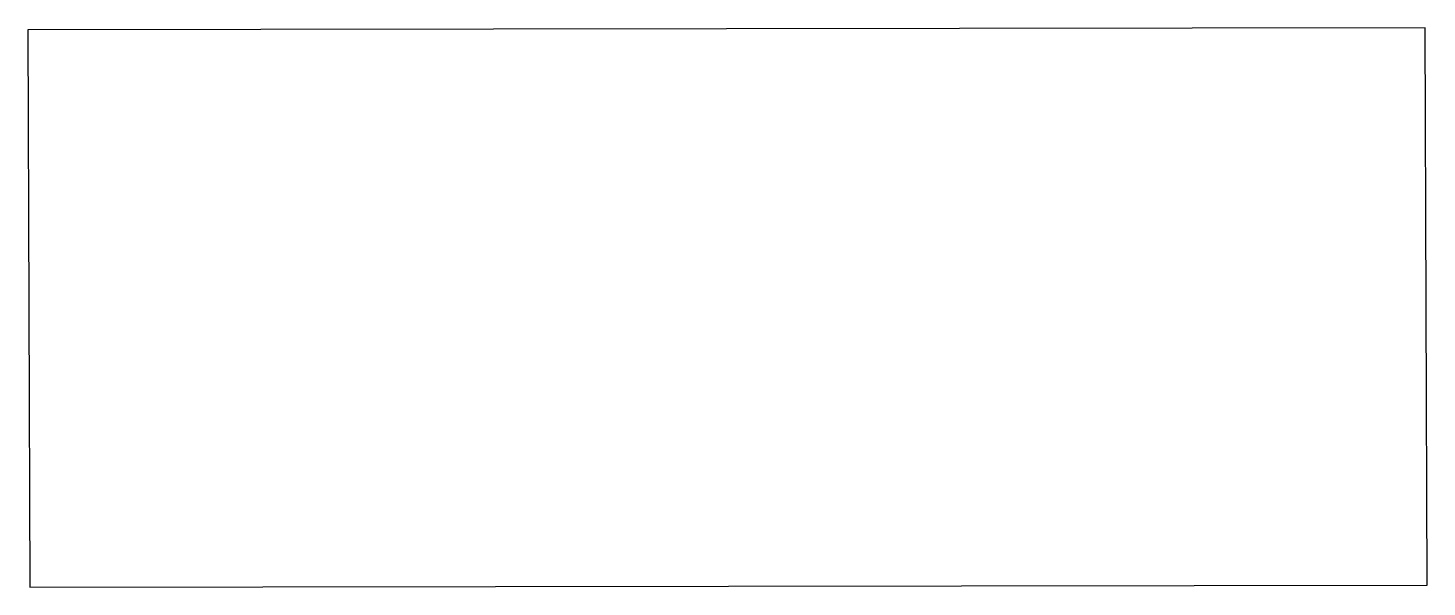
# Model space of a CAD drawing. Header units: millimetres. Extents: x 16 to 122, y 32 to 74.
import ezdxf

# ---------------------------------------------------------------- set-up
doc = ezdxf.new("R2010")
doc.units = ezdxf.units.MM
doc.layers.add('OUTER', color=1, linetype='Continuous')

msp = doc.modelspace()

# ---------------------------------------------------------------- linework, layer by layer
at = {"layer": 'OUTER'}
msp.add_lwpolyline([(15.873, 31.8783), (121.5608, 32.0106), (121.4286, 74.2063), (15.7407, 74.0741)], close=True, dxfattribs=at)

doc.saveas('drawing.dxf')
